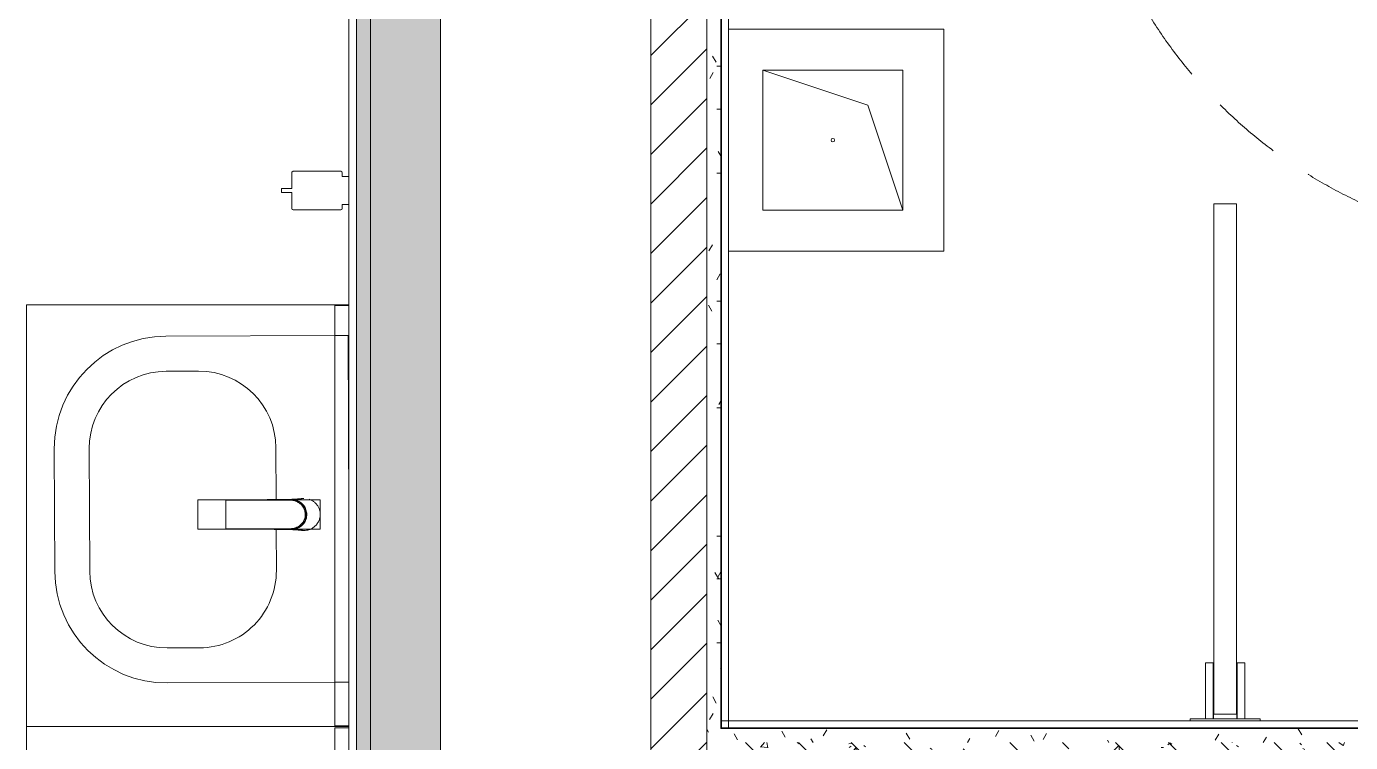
# Model space of a CAD drawing. Header units: millimetres. Extents: x 35881 to 234190, y -8553 to 29063.
# Drawn here: x 66589 to 68479, y 5405 to 6427 of the extents above; entities that cross this region are included whole.
import ezdxf

# ---------------------------------------------------------------- set-up
doc = ezdxf.new("R2010")
doc.units = ezdxf.units.MM
doc.linetypes.add('200_ШТРИХ__ш1_п0_6_', pattern=[160, 100, -60])
for name, color, linetype, lineweight in [('0-1', 7, 'Continuous', 9), ('A-GENM', 7, 'Continuous', 9), ('A-WALL', 7, 'Continuous', 9), ('I-WALL', 7, 'Continuous', 9), ('P-SANR-FIXT', 7, 'Continuous', 9)]:
    doc.layers.add(name, color=color, linetype=linetype, lineweight=lineweight)
for name, color, linetype, lineweight, true_color in [('A-WALL-1', 7, 'Continuous', 9, 0x3c3c3c), ('A-WALL-FNSH-1', 7, 'Continuous', 9, 0x3c3c3c), ('I-FURN-1', 7, 'Continuous', 9, 0xf0f0f0), ('I-FURN-2', 7, '200_ШТРИХ__ш1_п0_6_', 9, 0xf0f0f0)]:
    doc.layers.add(name, color=color, linetype=linetype, lineweight=lineweight, true_color=true_color)
pattern_1 = [(135, (0, 0), (-75.43415, -75.43415), [106.68, -17.78, 3.556, -17.78]), (135, (0, 75.39), (-75.43415, -75.43415), []), (50, (0, 0), (127.52922, -11.15758), [13.335, -146.685]), (355, (0, 0), (-24.66966, 133.74002), [10.668, -117.348]), (100.451, (10.63, -0.93), (102.85973, 122.58178), [11.333, -124.663]), (46.184, (0, 35.56), (189.75516, -29.43036), [20.002, -220.027]), (96.636, (15.81, 33.1), (166.1822, 173.1996), [17, -186.995]), (351.184, (0, 35.56), (166.18393, 173.1976), [16.002, -176.022]), (21, (17.78, 26.67), (106.13027, -71.58603), [13.335, -146.685]), (326, (17.78, 26.67), (43.26188, 128.93175), [10.668, -117.348]), (71.451, (26.62, 20.7), (149.39198, 57.34505), [11.333, -124.663]), (37.5, (0, 0), (2.162228, 59.188357), [3.353, -112.573, 3.353, -115.773, -117.792]), (37.5, (0, 0), (2.162228, 59.188357), [-235.052, 3.353, -114.44]), (7.5, (0, 0), (46.77386, 70.12615), [3.353, -64.567, 3.353, -109.906, -44.894]), (7.5, (0, 0), (46.77386, 70.12615), [-181.178, 3.353, -41.542]), (327.5, (-39.65, 0), (94.91367, -4.010093), [3.353, -41.097, 3.353, -135.331, -184.023]), (327.5, (-39.65, 0), (94.91367, -4.010093), [-183.134, 3.353, -180.67]), (317.5, (-57.43, 0), (103.69057, 17.79882), [3.353, -54.432, 3.353, -88.748, -130.683]), (317.5, (-57.43, 0), (103.69057, 17.79882), [-149.885, 3.353, -127.33])]
pattern_2 = [(0, (0, 0), (121.92, 30.48), [10.058, -81.382, 10.058, -81.382, -487.68]), (0, (0, 0), (121.92, 30.48), [-182.88, 10.058, -172.822, 10.058, -81.382, -213.36]), (0, (0, 0), (121.92, 30.48), [-457.2, 10.058, -50.902, 10.058, -142.342]), (120, (45.72, 15.24), (-87.356454, 90.345817), [10.058, -81.382, 10.058, -81.382, -487.68]), (120, (45.72, 15.24), (-87.356454, 90.345817), [-182.88, 10.058, -172.822, 10.058, -81.382, -213.36]), (120, (45.72, 15.24), (-87.356454, 90.345817), [-457.2, 10.058, -50.902, 10.058, -142.342]), (240, (60.96, 76.2), (-34.563546, -120.825817), [10.058, -81.382, 10.058, -81.382, -487.68]), (240, (60.96, 76.2), (-34.563546, -120.825817), [-182.88, 10.058, -172.822, 10.058, -81.382, -213.36]), (240, (60.96, 76.2), (-34.563546, -120.825817), [-457.2, 10.058, -50.902, 10.058, -142.342])]

# ---------------------------------------------------------------- blocks, each defined once
blk = doc.blocks.new('132_МГН_Поручень для унитаза_тип откидной - ПР 1Р-18619933-План размещения напольных электротехнических лючков и розеток 1 этажа в осях 12-23')
at = {"layer": 'A-GENM'}
for p, q in [((-50, -3), (-50, 0)), ((50, 0), (50, -3)), ((50, -3), (-50, -3)), ((-17, -3), (-28.2, -3)), ((-28.2, -83), (-28.2, -3)), ((-17, -3), (-17, -83)), ((-16.6, -8.9), (-16.6, -4.2)), ((-16, -9.5), (-16.6, -8.9)), ((16, -9.5), (-16, -9.5)), ((-16, -738), (-16, -9.5)), ((16, -9.5), (16.6, -8.9)), ((16, -9.5), (16, -738)), ((16.6, -8.9), (16.6, -4.2)), ((28.2, -3), (17, -3)), ((17, -83), (17, -3)), ((28.2, -3), (28.2, -83)), ((-17, -83), (-28.2, -83)), ((28.2, -83), (17, -83)), ((16, -738), (-16, -738))]:
    blk.add_line(p, q, dxfattribs=at)
for centre, start, end in [((-15.3, -4.2), 90, 180), ((15.3, -4.2), 0, 90)]:
    blk.add_arc(centre, 1.24, start, end, dxfattribs=at)
blk = doc.blocks.new('FRT_2D_Символ _разворот МГН_1 - D1_4_Символ доступности разворота МГН _360__-18618045-План размещения напольных электротехнических лючков и розеток 1 этажа в осях 12-23')
at = {"layer": 'I-FURN-2'}
for p, q in [((-300, 325.4), (-300, -185.8)), ((-300, 325.4), (-200, 325.4)), ((-200, 195.4), (-200, 325.4)), ((200, 325.4), (300, 325.4)), ((200, 195.4), (200, 325.4)), ((300, 325.4), (300, -185.8)), ((-200, 195.4), (200, 195.4)), ((-300, -185.8), (-250, -185.8)), ((-250, -185.8), (-250, -435.8)), ((300, -185.8), (250, -185.8)), ((250, -185.8), (250, -435.8)), ((-200, -435.8), (-250, -435.8)), ((-200, -435.8), (-200, -645.8)), ((200, -435.8), (250, -435.8)), ((200, -435.8), (200, -645.8)), ((-200, -645.8), (200, -645.8))]:
    blk.add_line(p, q, dxfattribs=at)
for start, end in [(360, 158.5668), (198.924, 360)]:
    blk.add_arc((0, 0), 700, start, end, dxfattribs=at)
blk = doc.blocks.new('GM_Отверстие прямоугольное _в плите_ - Отверстие-21604341-План размещения напольных электротехнических лючков и розеток 1 этажа в осях 12-23')
at = {"layer": 'A-GENM'}
for p, q in [((-100, -100), (-100, 100)), ((-100, 100), (100, 100)), ((100, 100), (-100, 100)), ((-100, 100), (-100, -100)), ((-50, 50), (100, 100)), ((100, 100), (100, -100)), ((100, -100), (100, 100)), ((-100, -100), (-50, 50)), ((100, -100), (-100, -100)), ((-100, -100), (100, -100))]:
    blk.add_line(p, q, dxfattribs=at)
for start, end in [(360, 180), (180, 360)]:
    blk.add_arc((0, 0), 2.5, start, end, dxfattribs=at)
blk = doc.blocks.new('зеркало круглое600д - 1_22д зеркало круглое d600-31405140-План размещения напольных электротехнических лючков и розеток 1 этажа в осях 12-23')
at = {"layer": 'I-FURN-1'}
for p, q in [((-300, 20), (-300, 0)), ((-300, 20), (300, 20)), ((300, 20), (-300, 20)), ((300, 0), (300, 20)), ((300, 0), (-300, 0))]:
    blk.add_line(p, q, dxfattribs=at)
blk = doc.blocks.new('сифон - Для раковины-V196-План размещения напольных электротехнических лючков и розеток 1 этажа в осях 12-23')
at = {"layer": 'P-SANR-FIXT'}
blk.add_line((200, 40), (200, 0), dxfattribs=at)
blk = doc.blocks.new('смеситель для раковины - Default-V197-План размещения напольных электротехнических лючков и розеток 1 этажа в осях 12-23')
at = {"layer": '0-1'}
for p, q in [((-20.7, -16.7), (-20.7, -17.2)), ((-20.3, -15.8), (-20.3, -19.4)), ((20.3, -19.4), (20.3, -15.8)), ((20.8, -17.2), (20.8, -16.7)), ((22.8, -2.9), (21.7, -15.4)), ((-20.3, -111.8), (20.3, -111.8)), ((-21, -151.6), (21, -151.6))]:
    blk.add_line(p, q, dxfattribs=at)
at = {"layer": '0-1', "flags": 128}
for points in [[(-21.7, -15.4), (-22.3, -8.3), (-22.8, -2.9)], [(-21, -89.3), (-21, -88.6), (-21, -88.2), (-21, -88), (-21, -88)], [(21, -88.3), (21, -88.3), (21, -88.5), (21, -88.9), (21, -89.1)]]:
    blk.add_lwpolyline(points, dxfattribs=at)
at = {"layer": 'P-SANR-FIXT'}
for p, q in [((-21, -151.6), (-21, 23)), ((-21, 23), (21, 23)), ((21, 23), (21, -151.6)), ((-20.3, -109.7), (-20.3, -111.8)), ((-20.3, -111.8), (-20.3, -111.8)), ((20.3, -111.8), (20.3, -109.7)), ((20.3, -111.8), (20.3, -111.8)), ((21, -151.6), (-21, -151.6))]:
    blk.add_line(p, q, dxfattribs=at)
at = {"layer": 'P-SANR-FIXT', "flags": 128}
for points in [[(21.1, -17.1), (21.5, -12.3), (22, -7.6), (22.4, -2.9), (22.9, 1.8)], [(22.9, 1.8), (22.4, -2.9), (22, -7.6), (21.5, -12.3), (21.1, -17.1)], [(-20.3, -18.4), (-20.3, -17.1), (-20.3, -15.8)], [(20.3, -15.8), (20.3, -17.1), (20.3, -18.4)], [(21, -17.1), (21, -16.6), (21, -16.1), (21, -15.6), (21, -15.1)], [(21, -37.9), (21, -32.7), (21, -27.5), (21, -22.3), (21, -17.1)], [(-20.3, -109.7), (-20.3, -60.2), (-20.3, -19.4)], [(20.3, -19.4), (20.3, -60.2), (20.3, -109.7)], [(-21, -37.9), (-21, -91), (-21, -144)], [(21, -144), (21, -91), (21, -37.9)]]:
    blk.add_lwpolyline(points, dxfattribs=at)
at = {"layer": 'P-SANR-FIXT'}
for centre, major_axis, ratio, start_param, end_param in [((0, -17.2), (20.8, 0), 0.98634, 1.013087, 2.128653), ((-9809.3, -72.1), (9788.3, 0.5), 0.986286, 0.003489, 0.005645), ((0, -17.2), (-20.8, 0), 0.98634, 6.029227, 6.283185), ((0, -17.2), (20.8, 0), 0.98634, 3.141593, 3.222501), ((0, -17.2), (20.8, 0), 0.98634, 2.513274, 2.57608), ((0, -17.2), (20.8, 0), 0.98634, 0.56555, 0.628319), ((0, -17.2), (20.8, 0), 0.98634, 0, 0.254049), ((0, -17.2), (20.8, 0), 0.98634, 6.202274, 6.283185)]:
    blk.add_ellipse(centre, major_axis=major_axis, ratio=ratio, start_param=start_param, end_param=end_param, dxfattribs=at)
for points, knots in [([(-21.7, 7.4), (-21.2, 8.6), (-20.2, 11.1), (-18, 14.3), (-15.3, 17.2), (-12.2, 19.6), (-8.7, 21.4), (-5.4, 22.4), (-2.5, 22.9), (0.8, 23.1), (4.8, 22.7), (8.8, 21.3), (11.6, 19.8), (13.7, 18.4), (15.6, 16.8), (17.8, 14.5), (19.7, 11.9), (20.7, 9.9), (20.9, 9.3)], [0.1111111, 0.1111111, 0.1111111, 0.1111111, 0.1666667, 0.2222222, 0.2777778, 0.3333333, 0.3888889, 0.4444444, 0.4791667, 0.5138889, 0.5833333, 0.6527778, 0.6875, 0.7222222, 0.7569444, 0.7916667, 0.8611111, 0.8888889, 0.8888889, 0.8888889, 0.8888889]), ([(-21, -15), (-20.9, -13.9), (-20.5, -11.7), (-19.3, -8.4), (-17.6, -5.5), (-14.7, -1.9), (-10.1, 1.7), (-4.5, 3.5), (0, 3.8), (3.4, 3.6), (6.8, 2.8), (11.1, 0.9), (14.8, -1.9), (17.6, -5.5), (19.3, -8.5), (20.5, -11.7), (20.9, -14), (21, -15.1)], [0, 0, 0, 0, 0.055556, 0.111111, 0.166667, 0.222222, 0.333333, 0.444444, 0.5, 0.555556, 0.611111, 0.666667, 0.777778, 0.833333, 0.888889, 0.944444, 1, 1, 1, 1]), ([(-20.3, -15.8), (-20.3, -13.7), (-19.8, -10.7), (-17.9, -6.9), (-16.3, -4.7), (-14.8, -3.1), (-13, -1.5), (-11.1, -0.2), (-9, 0.8), (-7.3, 1.5), (-5.5, 2), (-3.5, 2.4), (-1.4, 2.7), (1, 2.7), (3.3, 2.5), (5.5, 2), (7.7, 1.3), (9.8, 0.4), (11.7, -0.6), (13.5, -1.9), (15.1, -3.4), (16.9, -5.4), (19.5, -9.5), (20.3, -13.2), (20.3, -15.8)], [0, 0, 0, 0, 0.111111, 0.166667, 0.222222, 0.25, 0.277778, 0.333333, 0.361111, 0.388889, 0.416667, 0.444444, 0.479167, 0.513889, 0.548611, 0.583333, 0.618056, 0.652778, 0.6875, 0.722222, 0.756944, 0.791667, 0.861111, 1, 1, 1, 1]), ([(-20.3, -19.4), (-20.3, -18.2), (-20.2, -15.9), (-19.3, -12.3), (-18, -9.6), (-16.8, -7.5), (-15.7, -6.1), (-14.5, -4.7), (-12.8, -3), (-9.4, -0.5), (-3.7, 1.7), (2.4, 1.7), (7.1, 0.4), (10.9, -1.5), (13.6, -3.7), (15.4, -5.7), (16.5, -7.1), (17.8, -9), (18.9, -11.5), (20, -15), (20.3, -17.7), (20.3, -19.4)], [0, 0, 0, 0, 0.055556, 0.111111, 0.166667, 0.194444, 0.222222, 0.25, 0.277778, 0.333333, 0.444444, 0.555556, 0.611111, 0.666667, 0.75, 0.770833, 0.791667, 0.833333, 0.875, 0.916667, 1, 1, 1, 1]), ([(-22.9, -0.3), (-22.8, -1.4), (-22.6, -3), (-22.4, -5.3), (-22.1, -7.6), (-21.9, -9.3), (-21.6, -11.8), (-21.5, -13.7), (-21.3, -15.4), (-21.2, -16.5), (-21.1, -17.1)], [0, 0, 0, 0, 0.2, 0.3, 0.4, 0.6, 0.7, 0.8, 0.9, 1, 1, 1, 1]), ([(-21.8, -13.9), (-21.9, -12.9), (-22, -10.9), (-22.2, -8.4), (-22.3, -6.9), (-22.4, -5.5), (-22.5, -4.4), (-22.6, -3.8), (-22.6, -3.6)], [0, 0, 0, 0, 0.125, 0.25, 0.375, 0.5, 0.625, 0.6821513, 0.6821513, 0.6821513, 0.6821513]), ([(-21, -88.1), (-21, -84.5), (-21, -78.9), (-21.1, -72.5), (-21.1, -68.8), (-21.1, -66.1), (-21.1, -63.2), (-21.1, -59.3), (-21.1, -54.3), (-21.2, -48.8), (-21.2, -44.2), (-21.2, -41), (-21.3, -38.7), (-21.3, -37), (-21.3, -35.6), (-21.3, -34.5), (-21.3, -33.4), (-21.4, -31.8), (-21.4, -30), (-21.4, -27.9), (-21.5, -25.2), (-21.5, -22.1), (-21.6, -18.9), (-21.7, -16.1), (-21.8, -14.6), (-21.8, -13.9)], [0, 0, 0, 0, 0.083333, 0.125, 0.145833, 0.166667, 0.1875, 0.208333, 0.25, 0.291667, 0.333333, 0.375, 0.416667, 0.458333, 0.479167, 0.5, 0.520833, 0.541667, 0.583333, 0.625, 0.666667, 0.75, 0.833333, 0.916667, 1, 1, 1, 1]), ([(21.8, -13.9), (21.8, -14.6), (21.7, -16.1), (21.6, -18.9), (21.5, -22.1), (21.5, -25.2), (21.4, -27.9), (21.4, -30), (21.4, -31.8), (21.3, -33.4), (21.3, -34.5), (21.3, -35.6), (21.3, -37), (21.3, -38.7), (21.3, -41), (21.2, -44.2), (21.2, -48.8), (21.2, -54.3), (21.1, -59.3), (21.1, -63.2), (21.1, -66.1), (21.1, -68.8), (21.1, -72.5), (21, -78.9), (21, -84.5), (21, -88.1)], [0, 0, 0, 0, 0.083333, 0.166667, 0.25, 0.333333, 0.375, 0.416667, 0.458333, 0.479167, 0.5, 0.520833, 0.541667, 0.583333, 0.625, 0.666667, 0.708333, 0.75, 0.791667, 0.8125, 0.833333, 0.854167, 0.875, 0.916667, 1, 1, 1, 1]), ([(22.9, -0.3), (22.9, -0.4), (22.9, -0.8), (22.8, -1.5), (22.7, -2.4), (22.6, -3.4), (22.5, -4.5), (22.4, -5.5), (22.2, -6.9), (22, -8.7), (21.8, -10.8), (21.6, -12.5), (21.4, -13.9), (21.3, -15), (21.2, -16), (21.1, -16.7), (21.1, -17.1)], [0, 0, 0, 0, 0.03125, 0.0625, 0.125, 0.1875, 0.25, 0.3125, 0.375, 0.5, 0.625, 0.75, 0.8125, 0.875, 0.9375, 1, 1, 1, 1]), ([(21.8, -13.9), (21.8, -15.1), (21.7, -16.8), (21.3, -18.6), (21.1, -19.2)], [0, 0, 0, 0, 0.1111111, 0.1793104, 0.1793104, 0.1793104, 0.1793104]), ([(22.9, -0.3), (22.9, -0.8), (22.8, -2), (22.6, -3.7), (22.4, -5.2), (22.3, -6.4), (22.2, -7.3), (22.2, -8.4), (22, -10), (21.9, -11.9), (21.8, -13.3), (21.8, -13.9)], [0, 0, 0, 0, 0.166667, 0.333333, 0.5, 0.583333, 0.666667, 0.75, 0.833333, 0.916667, 1, 1, 1, 1]), ([(-21, -144), (-21, -144.4), (-21, -145.2), (-21, -146.9), (-21, -148.7), (-21, -150.5), (-21, -151.5), (-21, -151.7), (-21, -151.6)], [0, 0, 0, 0, 0.0555556, 0.1111111, 0.2222222, 0.3333333, 0.4444444, 0.5555556, 0.5555556, 0.5555556, 0.5555556]), ([(21, -151.6), (21, -151.7), (21, -151.5), (21, -150.5), (21, -148.7), (21, -146.9), (21, -145.2), (21, -144.4), (21, -144)], [0.4444444, 0.4444444, 0.4444444, 0.4444444, 0.5555556, 0.6666667, 0.7777778, 0.8888889, 0.9444444, 1, 1, 1, 1])]:
    blk.add_open_spline(points, degree=3, knots=knots, dxfattribs=at)
for points in [[(21.3, 8.5), (22.1, 6.4), (22.6, 4.2), (22.9, 1.8)], [(22.9, 0.8), (22.9, 0.4), (22.9, 0.1), (22.9, -0.3)], [(-22.5, -5.4), (-22.8, -3.7), (-23, -2), (-22.9, -0.3)], [(-21.1, -19.2), (-21.5, -17.5), (-21.8, -15.7), (-21.8, -13.9)], [(-21, -15), (-21, -15.3), (-21.1, -16), (-21.1, -16.7), (-21.1, -17.1)], [(21, -15.1), (21, -15.4), (21.1, -16.1), (21.1, -16.7), (21.1, -17.1)], [(21.1, -17.1), (21.1, -18.8), (21.1, -22.3), (21.1, -27.5), (21, -32.7), (21, -36.1), (21, -37.9)], [(21.1, -17.1), (21.2, -15.7), (21.5, -12.9), (22, -8.7), (22.5, -4.5), (22.8, -1.7), (22.9, -0.3)], [(22.9, -0.3), (23, -2.6), (22.7, -4.8), (22.1, -7)]]:
    blk.add_open_spline(points, degree=3, dxfattribs=at)
blk = doc.blocks.new('TOY_Диспансер мыло - Дозатор Elegance new 11654 019001 хром-30593950-План размещения напольных электротехнических лючков и розеток 1 этажа в осях 12-23')
at = {"layer": 'A-GENM'}
for p, q in [((127.9, 101.6), (122.2, 101.6)), ((122.2, 101.6), (122.2, 86.7)), ((127.9, 86.7), (127.9, 101.6)), ((97.5, 84.7), (97.5, 17)), ((122.2, 86.7), (99.5, 86.7)), ((150.5, 86.7), (127.9, 86.7)), ((152.5, 17), (152.5, 84.7)), ((99.5, 15), (105, 15)), ((105, 15), (105, 5.5)), ((145, 5.5), (145, 15)), ((145, 15), (150.5, 15))]:
    blk.add_line(p, q, dxfattribs=at)
for centre, start, end in [((99.5, 84.7), 90, 180), ((150.5, 84.7), 360, 90), ((99.5, 17), 180, 270), ((150.5, 17), 270, 360)]:
    blk.add_arc(centre, 2, start, end, dxfattribs=at)
blk = doc.blocks.new('Plumbing_Drainage_hansgrohe_56248XXX-RainDrain-Point-Complete-set-po - 800 Stainless Steel Optic-V232-План размещения напольных электротехнических лючков и розеток 1 этажа в осях 12-23')
at = {"layer": 'P-SANR-FIXT'}
for p, q in [((158.5, 158.5), (-149, 158.5)), ((158.5, -158.5), (158.5, 158.5)), ((-149, -158.5), (158.5, -158.5))]:
    blk.add_line(p, q, dxfattribs=at)
blk = doc.blocks.new('Мебель_универсальная - 1_250-31404904-План размещения напольных электротехнических лючков и розеток 1 этажа в осях 12-23')
at = {"layer": 'I-FURN-1'}
for p, q in [((-301, 230), (-301, -230)), ((-301, -230), (-301, 230)), ((-300, 230), (-42.2, 230)), ((237.8, 230), (300, 230)), ((301, -230), (301, 230)), ((301, 230), (301, -230)), ((-301, -230), (301, -230)), ((301, -230), (-301, -230))]:
    blk.add_line(p, q, dxfattribs=at)
blk = doc.blocks.new('Мебель_универсальная - 1_250-31404934-План размещения напольных электротехнических лючков и розеток 1 этажа в осях 12-23')
at = {"layer": 'I-FURN-1'}
for p, q in [((-298.9, 230), (-301, 230)), ((-301, 230), (-301, -230)), ((-301, -230), (-301, 230)), ((-301, 230), (-298.9, 230)), ((-268.9, 230), (-298.9, 230)), ((-298.9, 230), (-40, 230)), ((240, 230), (301, 230)), ((301, 210), (301, 229.7)), ((301, 229.7), (301, 210)), ((301, -230), (301, 210)), ((301, 210), (301, -230)), ((-301, -230), (301, -230)), ((301, -230), (-301, -230))]:
    blk.add_line(p, q, dxfattribs=at)
blk = doc.blocks.new('Раковина SE09 - гибкая подводка_ 640х550х165 PN6_3_ ХВ_ГВ накидная гайка BP DN15_ К-гл_кон_ П DN 50-31403992-План размещения напольных электротехнических лючков и розеток 1 этажа в осях 12-23')
at = {"layer": 'P-SANR-FIXT'}
for p, q in [((0, 0), (-255, 0)), ((-255, 0), (-255, -19)), ((240, -21), (240, -1)), ((-255, -19), (-255, -260)), ((240, -260), (240, -21)), ((-95, -103.6), (-20.9, -103.6)), ((21.1, -103.6), (80, -103.6)), ((-205, -260), (-205, -213.6)), ((190, -213.6), (190, -260)), ((80, -370), (-95, -370)), ((-95, -420), (80, -420))]:
    blk.add_line(p, q, dxfattribs=at)
for centre, radius, start, end in [((-95, -213.6), 110, 90, 180), ((80, -213.6), 110, 0, 90), ((-95, -260), 160, 180, 270), ((-95, -260), 110, 180, 270), ((80, -260), 160, 270, 0), ((80, -260), 110, 270, 0)]:
    blk.add_arc(centre, radius, start, end, dxfattribs=at)

msp = doc.modelspace()

# ---------------------------------------------------------------- hatches: boundary and pattern name
at = {"layer": 'I-WALL'}
h = msp.add_hatch(dxfattribs=at)
h.set_pattern_fill('FP_58', color=256, style=0, pattern_type=2)
h.set_pattern_definition(pattern_2)
h.paths.add_polyline_path([(67060, 3760), (67080, 3760), (67080, 7680), (67060, 7680), (67060, 3873.5)])
h = msp.add_hatch(dxfattribs=at)
h.set_pattern_fill('FP_22', color=256, style=0, pattern_type=2)
h.set_pattern_definition(pattern_1)
h.paths.add_polyline_path([(67080, 3980), (67180, 3980), (67180, 7680), (67080, 7680), (67080, 4482.5)])
h = msp.add_hatch(dxfattribs=at)
h.set_pattern_fill('FP_38', color=256, style=0, pattern_type=2)
h.set_pattern_definition([(45, (0, 0), (-35.35534, 35.35534), [])])
h.paths.add_polyline_path([(67480, 3980), (67560, 3980), (67560, 7680), (67480, 7680), (67480, 5091.4)])
h = msp.add_hatch(dxfattribs=at)
h.set_pattern_fill('FP_58', color=256, style=0, pattern_type=2)
h.set_pattern_definition(pattern_2)
h.paths.add_polyline_path([(67580, 5425), (67580, 7680), (67560, 7680), (67560, 5425)])
h = msp.add_hatch(dxfattribs=at)
h.set_pattern_fill('FP_58', color=256, style=0, pattern_type=2)
h.set_pattern_definition(pattern_2)
h.paths.add_polyline_path([(68812.3, 5405), (69920, 5405), (69919, 5425), (67560, 5425), (67560, 5405)])
h = msp.add_hatch(dxfattribs=at)
h.set_pattern_fill('FP_22', color=256, style=0, pattern_type=2)
h.set_pattern_definition(pattern_1)
h.paths.add_polyline_path([(69940, 5305), (69940, 5405), (67560, 5405), (67560, 5305), (68812.3, 5305)])

# ---------------------------------------------------------------- linework, layer by layer
at = {"layer": 'A-WALL'}
msp.add_line((67580, 5425), (67580, 7660), dxfattribs=at)
at = {"layer": 'A-WALL-1'}
for p, q in [((67080, 7680), (67080, 3760)), ((67180, 3980), (67180, 7680)), ((67480, 7680), (67480, 3980)), ((67560, 7680), (67560, 3980))]:
    msp.add_line(p, q, dxfattribs=at)
at = {"layer": 'A-WALL-FNSH-1'}
for p, q in [((67581, 5426), (67581, 7659)), ((67591, 5425), (67591, 7660)), ((67049, 7649), (67049, 3729)), ((67060, 3740), (67060, 7649)), ((69920, 5436), (67580, 5436)), ((67580, 5425), (69909, 5425)), ((69919, 5426), (67581, 5426))]:
    msp.add_line(p, q, dxfattribs=at)

# ---------------------------------------------------------------- block references
at = {"layer": 'A-GENM', "rotation": 270}
msp.add_blockref('GM_Отверстие прямоугольное _в плите_ - Отверстие-21604341-План размещения напольных электротехнических лючков и розеток 1 этажа в осях 12-23', (67740, 6265), dxfattribs=at)
at = {"layer": 'I-FURN-1'}
msp.add_blockref('FRT_2D_Символ _разворот МГН_1 - D1_4_Символ доступности разворота МГН _360__-18618045-План размещения напольных электротехнических лючков и розеток 1 этажа в осях 12-23', (68787.1, 6811.2), dxfattribs=at)
for name, p, rotation in [('Мебель_универсальная - 1_250-31404904-План размещения напольных электротехнических лючков и розеток 1 этажа в осях 12-23', (66819, 5728.9), 269.9999999999999), ('зеркало круглое600д - 1_22д зеркало круглое d600-31405140-План размещения напольных электротехнических лючков и розеток 1 этажа в осях 12-23', (67049, 5728.9), 90.00000000000006), ('Мебель_универсальная - 1_250-31404934-План размещения напольных электротехнических лючков и розеток 1 этажа в осях 12-23', (66819, 5126.9), 269.9999999999999), ('зеркало круглое600д - 1_22д зеркало круглое d600-31405140-План размещения напольных электротехнических лючков и розеток 1 этажа в осях 12-23', (67049, 5125.9), 90.00000000000006)]:
    msp.add_blockref(name, p, dxfattribs=dict(at, rotation=rotation))
at = {"layer": 'P-SANR-FIXT'}
for name, p in [('Plumbing_Drainage_hansgrohe_56248XXX-RainDrain-Point-Complete-set-po - 800 Stainless Steel Optic-V232-План размещения напольных электротехнических лючков и розеток 1 этажа в осях 12-23', (67740, 6265)), ('сифон - Для раковины-V196-План размещения напольных электротехнических лючков и розеток 1 этажа в осях 12-23', (66849, 5731.1))]:
    msp.add_blockref(name, p, dxfattribs=at)
for name, p, rotation in [('TOY_Диспансер мыло - Дозатор Elegance new 11654 019001 хром-30593950-План размещения напольных электротехнических лючков и розеток 1 этажа в осях 12-23', (67054.5, 6068), 89.99999999999987), ('132_МГН_Поручень для унитаза_тип откидной - ПР 1Р-18619933-План размещения напольных электротехнических лючков и розеток 1 этажа в осях 12-23', (68300, 5436), 180), ('Раковина SE09 - гибкая подводка_ 640х550х165 PN6_3_ ХВ_ГВ накидная гайка BP DN15_ К-гл_кон_ П DN 50-31403992-План размещения напольных электротехнических лючков и розеток 1 этажа в осях 12-23', (67049, 5731.1), 270.2346573257847), ('смеситель для раковины - Default-V197-План размещения напольных электротехнических лючков и розеток 1 этажа в осях 12-23', (66985.3, 5730.6), 270.0000000000004)]:
    msp.add_blockref(name, p, dxfattribs=dict(at, rotation=rotation))

doc.saveas('drawing.dxf')
